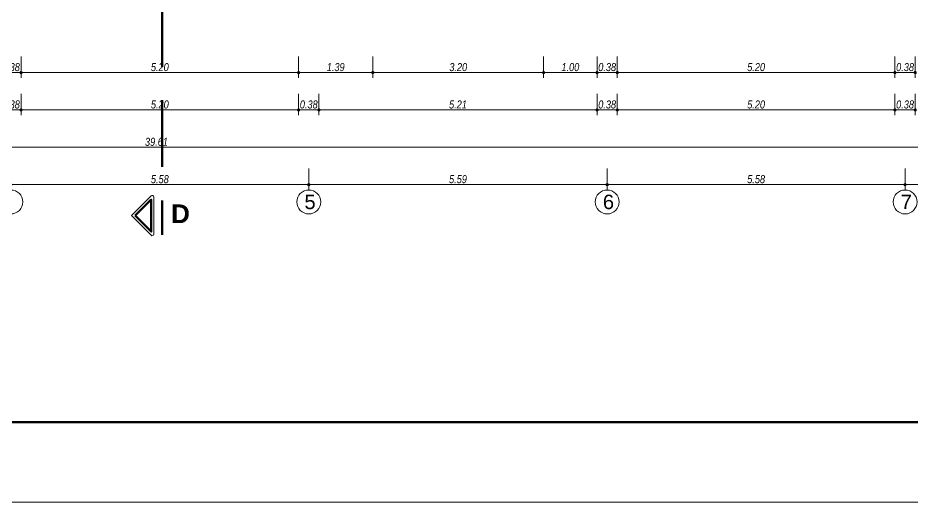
# Model space of a CAD drawing. Header units: inches. Extents: x 140 to 978, y -82 to 38.
# Drawn here: x 785.09 to 801.84, y -22.35 to -13.28 of the extents above; entities that cross this region are included whole.
import ezdxf

# ---------------------------------------------------------------- set-up
doc = ezdxf.new("R2010")
doc.units = ezdxf.units.IN
doc.header["$MEASUREMENT"] = 0
doc.linetypes.add('DASHED', pattern=[0.75, 0.5, -0.25])
doc.layers.get('0').update_dxf_attribs({"lineweight": 0})
for name, color, linetype, lineweight in [('UNSAAC CUBIERTAS', 22, 'Continuous', 0), ('UNSAAC- ROTULO', 7, 'Continuous', 60), ('UNSAAC-CORTE ESTRUCTURA', 7, 'Continuous', 70), ('UNSAAC-COTA', 48, 'Continuous', 0), ('UNSAAC-FACHADA(2DO PLANO)', 7, 'Continuous', 30), ('UNSAAC-LINEA DE CORTE', 7, 'Continuous', 70), ('UNSAAC-TEXTOS', 250, 'Continuous', 0)]:
    doc.layers.add(name, color=color, linetype=linetype, lineweight=lineweight)
doc.styles.add('narrow', font='')
doc.styles.get("Standard").update_dxf_attribs({"font": 'arial.ttf'})
doc.styles.get('narrow').set_extended_font_data('Arial Narrow', italic=True)
doc.dimstyles.new('1EN75', dxfattribs={"dimtxt": 0.15, "dimasz": 0.06, "dimexe": 0.1, "dimexo": 0.15, "dimgap": 0.025, "dimtad": 1, "dimzin": 1, "dimdsep": 46, "dimtxsty": 'narrow', "dimblk": 'DOT', "dimcen": 0.1, "dimclrd": 256, "dimclre": 256, "dimclrt": 256, "dimaunit": 1, "dimadec": 3, "dimazin": 0, "dimtfac": 1, "dimtmove": 2, "dimatfit": 3, "dimldrblk": 'ARCHTICK', "dimfxl": 0.3, "dimfxlon": 1, "dimtolj": 1, "dimtzin": 0, "dimlwd": 0, "dimlwe": 0, "dimarcsym": 0})

# ---------------------------------------------------------------- blocks, each defined once
blk = doc.blocks.new('_Dot')
at = {"color": 0, "linetype": 'ByBlock', "lineweight": -2}
blk.add_line((-0.5, 0), (-1, 0), dxfattribs=at)
at = {"color": 0, "linetype": 'ByBlock', "const_width": 0.5}
blk.add_lwpolyline([(-0.25, 0, 1), (0.25, 0, 1)], format="xyb", close=True, dxfattribs=at)
blk = doc.blocks.new('*D443')
at = {"layer": 'Defpoints', "color": 0, "transparency": 16777216}
for p in [(784.767, -13.301), (785.147, -13.301), (785.147, -14.301)]:
    blk.add_point(p, dxfattribs=at)
at = {"layer": 'UNSAAC-COTA', "lineweight": 0, "transparency": 16777216}
for p, q in [((784.767, -14.001), (784.767, -14.401)), ((785.147, -14.001), (785.147, -14.401)), ((784.827, -14.301), (785.087, -14.301))]:
    blk.add_line(p, q, dxfattribs=at)
at = {"layer": 'UNSAAC-COTA', "lineweight": 0, "transparency": 16777216, "xscale": 0.06, "yscale": 0.06, "zscale": 0.06, "rotation": 180}
blk.add_blockref('_Dot', (784.767, -14.301), dxfattribs=at)
at = {"layer": 'UNSAAC-COTA', "lineweight": 0, "transparency": 16777216, "xscale": 0.06, "yscale": 0.06, "zscale": 0.06}
blk.add_blockref('_Dot', (785.147, -14.301), dxfattribs=at)
at = {"layer": 'UNSAAC-COTA', "transparency": 16777216, "insert": (784.957, -14.199), "char_height": 0.15, "attachment_point": 5, "style": 'narrow'}
blk.add_mtext('\\A1;0.38', dxfattribs=at)
blk = doc.blocks.new('_ArchTick')
at = {"layer": 'UNSAAC-FACHADA(2DO PLANO)', "color": 0, "const_width": 0.15}
blk.add_lwpolyline([(-0.5, -0.5), (0.5, 0.5)], dxfattribs=at)
blk = doc.blocks.new('*D444')
at = {"layer": 'Defpoints', "color": 0, "transparency": 16777216}
for p in [(785.147, -13.301), (790.347, -13.301), (790.347, -14.301)]:
    blk.add_point(p, dxfattribs=at)
at = {"layer": 'UNSAAC-COTA', "lineweight": 0, "transparency": 16777216}
for p, q in [((785.147, -14.001), (785.147, -14.401)), ((790.347, -14.001), (790.347, -14.401)), ((785.207, -14.301), (790.287, -14.301))]:
    blk.add_line(p, q, dxfattribs=at)
at = {"layer": 'UNSAAC-COTA', "lineweight": 0, "transparency": 16777216, "xscale": 0.06, "yscale": 0.06, "zscale": 0.06, "rotation": 180}
blk.add_blockref('_Dot', (785.147, -14.301), dxfattribs=at)
at = {"layer": 'UNSAAC-COTA', "lineweight": 0, "transparency": 16777216, "xscale": 0.06, "yscale": 0.06, "zscale": 0.06}
blk.add_blockref('_Dot', (790.347, -14.301), dxfattribs=at)
at = {"layer": 'UNSAAC-COTA', "transparency": 16777216, "insert": (787.747, -14.199), "char_height": 0.15, "attachment_point": 5, "style": 'narrow'}
blk.add_mtext('\\A1;5.20', dxfattribs=at)
blk = doc.blocks.new('*D445')
at = {"layer": 'Defpoints', "color": 0, "transparency": 16777216}
for p in [(790.347, -13.301), (791.737, -13.301), (791.737, -14.301)]:
    blk.add_point(p, dxfattribs=at)
at = {"layer": 'UNSAAC-COTA', "lineweight": 0, "transparency": 16777216}
for p, q in [((790.347, -14.001), (790.347, -14.401)), ((791.737, -14.001), (791.737, -14.401)), ((790.407, -14.301), (791.677, -14.301))]:
    blk.add_line(p, q, dxfattribs=at)
at = {"layer": 'UNSAAC-COTA', "lineweight": 0, "transparency": 16777216, "xscale": 0.06, "yscale": 0.06, "zscale": 0.06, "rotation": 180}
blk.add_blockref('_Dot', (790.347, -14.301), dxfattribs=at)
at = {"layer": 'UNSAAC-COTA', "lineweight": 0, "transparency": 16777216, "xscale": 0.06, "yscale": 0.06, "zscale": 0.06}
blk.add_blockref('_Dot', (791.737, -14.301), dxfattribs=at)
at = {"layer": 'UNSAAC-COTA', "transparency": 16777216, "insert": (791.042, -14.199), "char_height": 0.15, "attachment_point": 5, "style": 'narrow'}
blk.add_mtext('\\A1;1.39', dxfattribs=at)
blk = doc.blocks.new('*D446')
at = {"layer": 'Defpoints', "color": 0, "transparency": 16777216}
for p in [(791.737, -13.301), (794.937, -13.301), (794.937, -14.301)]:
    blk.add_point(p, dxfattribs=at)
at = {"layer": 'UNSAAC-COTA', "lineweight": 0, "transparency": 16777216}
for p, q in [((791.737, -14.001), (791.737, -14.401)), ((794.937, -14.001), (794.937, -14.401)), ((791.797, -14.301), (794.877, -14.301))]:
    blk.add_line(p, q, dxfattribs=at)
at = {"layer": 'UNSAAC-COTA', "lineweight": 0, "transparency": 16777216, "xscale": 0.06, "yscale": 0.06, "zscale": 0.06, "rotation": 180}
blk.add_blockref('_Dot', (791.737, -14.301), dxfattribs=at)
at = {"layer": 'UNSAAC-COTA', "lineweight": 0, "transparency": 16777216, "xscale": 0.06, "yscale": 0.06, "zscale": 0.06}
blk.add_blockref('_Dot', (794.937, -14.301), dxfattribs=at)
at = {"layer": 'UNSAAC-COTA', "transparency": 16777216, "insert": (793.337, -14.199), "char_height": 0.15, "attachment_point": 5, "style": 'narrow'}
blk.add_mtext('\\A1;3.20', dxfattribs=at)
blk = doc.blocks.new('*D447')
at = {"layer": 'Defpoints', "color": 0, "transparency": 16777216}
for p in [(794.937, -13.301), (795.937, -13.301), (795.937, -14.301)]:
    blk.add_point(p, dxfattribs=at)
at = {"layer": 'UNSAAC-COTA', "lineweight": 0, "transparency": 16777216}
for p, q in [((794.937, -14.001), (794.937, -14.401)), ((795.937, -14.001), (795.937, -14.401)), ((794.997, -14.301), (795.877, -14.301))]:
    blk.add_line(p, q, dxfattribs=at)
at = {"layer": 'UNSAAC-COTA', "lineweight": 0, "transparency": 16777216, "xscale": 0.06, "yscale": 0.06, "zscale": 0.06, "rotation": 180}
blk.add_blockref('_Dot', (794.937, -14.301), dxfattribs=at)
at = {"layer": 'UNSAAC-COTA', "lineweight": 0, "transparency": 16777216, "xscale": 0.06, "yscale": 0.06, "zscale": 0.06}
blk.add_blockref('_Dot', (795.937, -14.301), dxfattribs=at)
at = {"layer": 'UNSAAC-COTA', "transparency": 16777216, "insert": (795.437, -14.199), "char_height": 0.15, "attachment_point": 5, "style": 'narrow'}
blk.add_mtext('\\A1;1.00', dxfattribs=at)
blk = doc.blocks.new('*D448')
at = {"layer": 'Defpoints', "color": 0, "transparency": 16777216}
for p in [(795.937, -13.301), (796.317, -13.301), (796.317, -14.301)]:
    blk.add_point(p, dxfattribs=at)
at = {"layer": 'UNSAAC-COTA', "lineweight": 0, "transparency": 16777216}
for p, q in [((795.937, -14.001), (795.937, -14.401)), ((796.317, -14.001), (796.317, -14.401)), ((795.997, -14.301), (796.257, -14.301))]:
    blk.add_line(p, q, dxfattribs=at)
at = {"layer": 'UNSAAC-COTA', "lineweight": 0, "transparency": 16777216, "xscale": 0.06, "yscale": 0.06, "zscale": 0.06, "rotation": 180}
blk.add_blockref('_Dot', (795.937, -14.301), dxfattribs=at)
at = {"layer": 'UNSAAC-COTA', "lineweight": 0, "transparency": 16777216, "xscale": 0.06, "yscale": 0.06, "zscale": 0.06}
blk.add_blockref('_Dot', (796.317, -14.301), dxfattribs=at)
at = {"layer": 'UNSAAC-COTA', "transparency": 16777216, "insert": (796.127, -14.199), "char_height": 0.15, "attachment_point": 5, "style": 'narrow'}
blk.add_mtext('\\A1;0.38', dxfattribs=at)
blk = doc.blocks.new('*D449')
at = {"layer": 'Defpoints', "color": 0, "transparency": 16777216}
for p in [(796.317, -13.301), (801.517, -13.301), (801.517, -14.301)]:
    blk.add_point(p, dxfattribs=at)
at = {"layer": 'UNSAAC-COTA', "lineweight": 0, "transparency": 16777216}
for p, q in [((796.317, -14.001), (796.317, -14.401)), ((801.517, -14.001), (801.517, -14.401)), ((796.377, -14.301), (801.457, -14.301))]:
    blk.add_line(p, q, dxfattribs=at)
at = {"layer": 'UNSAAC-COTA', "lineweight": 0, "transparency": 16777216, "xscale": 0.06, "yscale": 0.06, "zscale": 0.06, "rotation": 180}
blk.add_blockref('_Dot', (796.317, -14.301), dxfattribs=at)
at = {"layer": 'UNSAAC-COTA', "lineweight": 0, "transparency": 16777216, "xscale": 0.06, "yscale": 0.06, "zscale": 0.06}
blk.add_blockref('_Dot', (801.517, -14.301), dxfattribs=at)
at = {"layer": 'UNSAAC-COTA', "transparency": 16777216, "insert": (798.917, -14.199), "char_height": 0.15, "attachment_point": 5, "style": 'narrow'}
blk.add_mtext('\\A1;5.20', dxfattribs=at)
blk = doc.blocks.new('*D450')
at = {"layer": 'Defpoints', "color": 0, "transparency": 16777216}
for p in [(801.517, -13.301), (801.897, -13.301), (801.897, -14.301)]:
    blk.add_point(p, dxfattribs=at)
at = {"layer": 'UNSAAC-COTA', "lineweight": 0, "transparency": 16777216}
for p, q in [((801.517, -14.001), (801.517, -14.401)), ((801.897, -14.001), (801.897, -14.401)), ((801.577, -14.301), (801.837, -14.301))]:
    blk.add_line(p, q, dxfattribs=at)
at = {"layer": 'UNSAAC-COTA', "lineweight": 0, "transparency": 16777216, "xscale": 0.06, "yscale": 0.06, "zscale": 0.06, "rotation": 180}
blk.add_blockref('_Dot', (801.517, -14.301), dxfattribs=at)
at = {"layer": 'UNSAAC-COTA', "lineweight": 0, "transparency": 16777216, "xscale": 0.06, "yscale": 0.06, "zscale": 0.06}
blk.add_blockref('_Dot', (801.897, -14.301), dxfattribs=at)
at = {"layer": 'UNSAAC-COTA', "transparency": 16777216, "insert": (801.707, -14.199), "char_height": 0.15, "attachment_point": 5, "style": 'narrow'}
blk.add_mtext('\\A1;0.38', dxfattribs=at)
blk = doc.blocks.new('*D466')
at = {"layer": 'Defpoints', "color": 0, "transparency": 16777216}
for p in [(784.767, -13.301), (785.147, -13.301), (785.147, -15.001)]:
    blk.add_point(p, dxfattribs=at)
at = {"layer": 'UNSAAC-COTA', "lineweight": 0, "transparency": 16777216}
for p, q in [((784.767, -14.701), (784.767, -15.101)), ((785.147, -14.701), (785.147, -15.101)), ((784.827, -15.001), (785.087, -15.001))]:
    blk.add_line(p, q, dxfattribs=at)
at = {"layer": 'UNSAAC-COTA', "lineweight": 0, "transparency": 16777216, "xscale": 0.06, "yscale": 0.06, "zscale": 0.06, "rotation": 180}
blk.add_blockref('_Dot', (784.767, -15.001), dxfattribs=at)
at = {"layer": 'UNSAAC-COTA', "lineweight": 0, "transparency": 16777216, "xscale": 0.06, "yscale": 0.06, "zscale": 0.06}
blk.add_blockref('_Dot', (785.147, -15.001), dxfattribs=at)
at = {"layer": 'UNSAAC-COTA', "transparency": 16777216, "insert": (784.957, -14.899), "char_height": 0.15, "attachment_point": 5, "style": 'narrow'}
blk.add_mtext('\\A1;0.38', dxfattribs=at)
blk = doc.blocks.new('*D467')
at = {"layer": 'Defpoints', "color": 0, "transparency": 16777216}
for p in [(785.147, -13.301), (790.347, -13.301), (790.347, -15.001)]:
    blk.add_point(p, dxfattribs=at)
at = {"layer": 'UNSAAC-COTA', "lineweight": 0, "transparency": 16777216}
for p, q in [((785.147, -14.701), (785.147, -15.101)), ((790.347, -14.701), (790.347, -15.101)), ((785.207, -15.001), (790.287, -15.001))]:
    blk.add_line(p, q, dxfattribs=at)
at = {"layer": 'UNSAAC-COTA', "lineweight": 0, "transparency": 16777216, "xscale": 0.06, "yscale": 0.06, "zscale": 0.06, "rotation": 180}
blk.add_blockref('_Dot', (785.147, -15.001), dxfattribs=at)
at = {"layer": 'UNSAAC-COTA', "lineweight": 0, "transparency": 16777216, "xscale": 0.06, "yscale": 0.06, "zscale": 0.06}
blk.add_blockref('_Dot', (790.347, -15.001), dxfattribs=at)
at = {"layer": 'UNSAAC-COTA', "transparency": 16777216, "insert": (787.747, -14.899), "char_height": 0.15, "attachment_point": 5, "style": 'narrow'}
blk.add_mtext('\\A1;5.20', dxfattribs=at)
blk = doc.blocks.new('*D468')
at = {"layer": 'Defpoints', "color": 0, "transparency": 16777216}
for p in [(790.347, -13.301), (790.727, -13.301), (790.727, -15.001)]:
    blk.add_point(p, dxfattribs=at)
at = {"layer": 'UNSAAC-COTA', "lineweight": 0, "transparency": 16777216}
for p, q in [((790.347, -14.701), (790.347, -15.101)), ((790.727, -14.701), (790.727, -15.101)), ((790.407, -15.001), (790.667, -15.001))]:
    blk.add_line(p, q, dxfattribs=at)
at = {"layer": 'UNSAAC-COTA', "lineweight": 0, "transparency": 16777216, "xscale": 0.06, "yscale": 0.06, "zscale": 0.06, "rotation": 180}
blk.add_blockref('_Dot', (790.347, -15.001), dxfattribs=at)
at = {"layer": 'UNSAAC-COTA', "lineweight": 0, "transparency": 16777216, "xscale": 0.06, "yscale": 0.06, "zscale": 0.06}
blk.add_blockref('_Dot', (790.727, -15.001), dxfattribs=at)
at = {"layer": 'UNSAAC-COTA', "transparency": 16777216, "insert": (790.537, -14.899), "char_height": 0.15, "attachment_point": 5, "style": 'narrow'}
blk.add_mtext('\\A1;0.38', dxfattribs=at)
blk = doc.blocks.new('*D469')
at = {"layer": 'Defpoints', "color": 0, "transparency": 16777216}
for p in [(790.727, -13.301), (795.937, -13.301), (795.937, -15.001)]:
    blk.add_point(p, dxfattribs=at)
at = {"layer": 'UNSAAC-COTA', "lineweight": 0, "transparency": 16777216}
for p, q in [((790.727, -14.701), (790.727, -15.101)), ((795.937, -14.701), (795.937, -15.101)), ((790.787, -15.001), (795.877, -15.001))]:
    blk.add_line(p, q, dxfattribs=at)
at = {"layer": 'UNSAAC-COTA', "lineweight": 0, "transparency": 16777216, "xscale": 0.06, "yscale": 0.06, "zscale": 0.06, "rotation": 180}
blk.add_blockref('_Dot', (790.727, -15.001), dxfattribs=at)
at = {"layer": 'UNSAAC-COTA', "lineweight": 0, "transparency": 16777216, "xscale": 0.06, "yscale": 0.06, "zscale": 0.06}
blk.add_blockref('_Dot', (795.937, -15.001), dxfattribs=at)
at = {"layer": 'UNSAAC-COTA', "transparency": 16777216, "insert": (793.332, -14.899), "char_height": 0.15, "attachment_point": 5, "style": 'narrow'}
blk.add_mtext('\\A1;5.21', dxfattribs=at)
blk = doc.blocks.new('*D470')
at = {"layer": 'Defpoints', "color": 0, "transparency": 16777216}
for p in [(795.937, -13.301), (796.317, -13.301), (796.317, -15.001)]:
    blk.add_point(p, dxfattribs=at)
at = {"layer": 'UNSAAC-COTA', "lineweight": 0, "transparency": 16777216}
for p, q in [((795.937, -14.701), (795.937, -15.101)), ((796.317, -14.701), (796.317, -15.101)), ((795.997, -15.001), (796.257, -15.001))]:
    blk.add_line(p, q, dxfattribs=at)
at = {"layer": 'UNSAAC-COTA', "lineweight": 0, "transparency": 16777216, "xscale": 0.06, "yscale": 0.06, "zscale": 0.06, "rotation": 180}
blk.add_blockref('_Dot', (795.937, -15.001), dxfattribs=at)
at = {"layer": 'UNSAAC-COTA', "lineweight": 0, "transparency": 16777216, "xscale": 0.06, "yscale": 0.06, "zscale": 0.06}
blk.add_blockref('_Dot', (796.317, -15.001), dxfattribs=at)
at = {"layer": 'UNSAAC-COTA', "transparency": 16777216, "insert": (796.127, -14.899), "char_height": 0.15, "attachment_point": 5, "style": 'narrow'}
blk.add_mtext('\\A1;0.38', dxfattribs=at)
blk = doc.blocks.new('*D471')
at = {"layer": 'Defpoints', "color": 0, "transparency": 16777216}
for p in [(796.317, -13.301), (801.517, -13.301), (801.517, -15.001)]:
    blk.add_point(p, dxfattribs=at)
at = {"layer": 'UNSAAC-COTA', "lineweight": 0, "transparency": 16777216}
for p, q in [((796.317, -14.701), (796.317, -15.101)), ((801.517, -14.701), (801.517, -15.101)), ((796.377, -15.001), (801.457, -15.001))]:
    blk.add_line(p, q, dxfattribs=at)
at = {"layer": 'UNSAAC-COTA', "lineweight": 0, "transparency": 16777216, "xscale": 0.06, "yscale": 0.06, "zscale": 0.06, "rotation": 180}
blk.add_blockref('_Dot', (796.317, -15.001), dxfattribs=at)
at = {"layer": 'UNSAAC-COTA', "lineweight": 0, "transparency": 16777216, "xscale": 0.06, "yscale": 0.06, "zscale": 0.06}
blk.add_blockref('_Dot', (801.517, -15.001), dxfattribs=at)
at = {"layer": 'UNSAAC-COTA', "transparency": 16777216, "insert": (798.917, -14.899), "char_height": 0.15, "attachment_point": 5, "style": 'narrow'}
blk.add_mtext('\\A1;5.20', dxfattribs=at)
blk = doc.blocks.new('*D472')
at = {"layer": 'Defpoints', "color": 0, "transparency": 16777216}
for p in [(801.517, -13.301), (801.897, -13.301), (801.897, -15.001)]:
    blk.add_point(p, dxfattribs=at)
at = {"layer": 'UNSAAC-COTA', "lineweight": 0, "transparency": 16777216}
for p, q in [((801.517, -14.701), (801.517, -15.101)), ((801.897, -14.701), (801.897, -15.101)), ((801.577, -15.001), (801.837, -15.001))]:
    blk.add_line(p, q, dxfattribs=at)
at = {"layer": 'UNSAAC-COTA', "lineweight": 0, "transparency": 16777216, "xscale": 0.06, "yscale": 0.06, "zscale": 0.06, "rotation": 180}
blk.add_blockref('_Dot', (801.517, -15.001), dxfattribs=at)
at = {"layer": 'UNSAAC-COTA', "lineweight": 0, "transparency": 16777216, "xscale": 0.06, "yscale": 0.06, "zscale": 0.06}
blk.add_blockref('_Dot', (801.897, -15.001), dxfattribs=at)
at = {"layer": 'UNSAAC-COTA', "transparency": 16777216, "insert": (801.707, -14.899), "char_height": 0.15, "attachment_point": 5, "style": 'narrow'}
blk.add_mtext('\\A1;0.38', dxfattribs=at)
blk = doc.blocks.new('*D475')
at = {"layer": 'Defpoints', "color": 0, "transparency": 16777216}
for p in [(767.882, -3.534), (807.487, -13.301), (807.487, -15.701)]:
    blk.add_point(p, dxfattribs=at)
at = {"layer": 'UNSAAC-COTA', "lineweight": 0, "transparency": 16777216}
for p, q in [((767.882, -15.401), (767.882, -15.801)), ((807.487, -15.401), (807.487, -15.801)), ((767.942, -15.701), (807.427, -15.701))]:
    blk.add_line(p, q, dxfattribs=at)
at = {"layer": 'UNSAAC-COTA', "lineweight": 0, "transparency": 16777216, "xscale": 0.06, "yscale": 0.06, "zscale": 0.06, "rotation": 180}
blk.add_blockref('_Dot', (767.882, -15.701), dxfattribs=at)
at = {"layer": 'UNSAAC-COTA', "lineweight": 0, "transparency": 16777216, "xscale": 0.06, "yscale": 0.06, "zscale": 0.06}
blk.add_blockref('_Dot', (807.487, -15.701), dxfattribs=at)
at = {"layer": 'UNSAAC-COTA', "transparency": 16777216, "insert": (787.684, -15.599), "char_height": 0.15, "attachment_point": 5, "style": 'narrow'}
blk.add_mtext('\\A1;39.61', dxfattribs=at)
blk = doc.blocks.new('*D479')
at = {"layer": 'Defpoints', "color": 0, "transparency": 16777216}
for p in [(784.957, -13.491), (790.537, -13.491), (790.537, -16.401)]:
    blk.add_point(p, dxfattribs=at)
at = {"layer": 'UNSAAC-COTA', "lineweight": 0, "transparency": 16777216}
for p, q in [((784.957, -16.101), (784.957, -16.501)), ((790.537, -16.101), (790.537, -16.501)), ((785.017, -16.401), (790.477, -16.401))]:
    blk.add_line(p, q, dxfattribs=at)
at = {"layer": 'UNSAAC-COTA', "lineweight": 0, "transparency": 16777216, "xscale": 0.06, "yscale": 0.06, "zscale": 0.06, "rotation": 180}
blk.add_blockref('_Dot', (784.957, -16.401), dxfattribs=at)
at = {"layer": 'UNSAAC-COTA', "lineweight": 0, "transparency": 16777216, "xscale": 0.06, "yscale": 0.06, "zscale": 0.06}
blk.add_blockref('_Dot', (790.537, -16.401), dxfattribs=at)
at = {"layer": 'UNSAAC-COTA', "transparency": 16777216, "insert": (787.747, -16.299), "char_height": 0.15, "attachment_point": 5, "style": 'narrow'}
blk.add_mtext('\\A1;5.58', dxfattribs=at)
blk = doc.blocks.new('*D480')
at = {"layer": 'Defpoints', "color": 0, "transparency": 16777216}
for p in [(790.537, -13.491), (796.127, -13.491), (796.127, -16.401)]:
    blk.add_point(p, dxfattribs=at)
at = {"layer": 'UNSAAC-COTA', "lineweight": 0, "transparency": 16777216}
for p, q in [((790.537, -16.101), (790.537, -16.501)), ((796.127, -16.101), (796.127, -16.501)), ((790.597, -16.401), (796.067, -16.401))]:
    blk.add_line(p, q, dxfattribs=at)
at = {"layer": 'UNSAAC-COTA', "lineweight": 0, "transparency": 16777216, "xscale": 0.06, "yscale": 0.06, "zscale": 0.06, "rotation": 180}
blk.add_blockref('_Dot', (790.537, -16.401), dxfattribs=at)
at = {"layer": 'UNSAAC-COTA', "lineweight": 0, "transparency": 16777216, "xscale": 0.06, "yscale": 0.06, "zscale": 0.06}
blk.add_blockref('_Dot', (796.127, -16.401), dxfattribs=at)
at = {"layer": 'UNSAAC-COTA', "transparency": 16777216, "insert": (793.332, -16.299), "char_height": 0.15, "attachment_point": 5, "style": 'narrow'}
blk.add_mtext('\\A1;5.59', dxfattribs=at)
blk = doc.blocks.new('*D481')
at = {"layer": 'Defpoints', "color": 0, "transparency": 16777216}
for p in [(796.127, -13.491), (801.707, -13.491), (801.707, -16.401)]:
    blk.add_point(p, dxfattribs=at)
at = {"layer": 'UNSAAC-COTA', "lineweight": 0, "transparency": 16777216}
for p, q in [((796.127, -16.101), (796.127, -16.501)), ((801.707, -16.101), (801.707, -16.501)), ((796.187, -16.401), (801.647, -16.401))]:
    blk.add_line(p, q, dxfattribs=at)
at = {"layer": 'UNSAAC-COTA', "lineweight": 0, "transparency": 16777216, "xscale": 0.06, "yscale": 0.06, "zscale": 0.06, "rotation": 180}
blk.add_blockref('_Dot', (796.127, -16.401), dxfattribs=at)
at = {"layer": 'UNSAAC-COTA', "lineweight": 0, "transparency": 16777216, "xscale": 0.06, "yscale": 0.06, "zscale": 0.06}
blk.add_blockref('_Dot', (801.707, -16.401), dxfattribs=at)
at = {"layer": 'UNSAAC-COTA', "transparency": 16777216, "insert": (798.917, -16.299), "char_height": 0.15, "attachment_point": 5, "style": 'narrow'}
blk.add_mtext('\\A1;5.58', dxfattribs=at)
blk = doc.blocks.new('*D482')
at = {"layer": 'Defpoints', "color": 0, "transparency": 16777216}
for p in [(801.707, -13.491), (807.297, -13.491), (807.297, -16.401)]:
    blk.add_point(p, dxfattribs=at)
at = {"layer": 'UNSAAC-COTA', "lineweight": 0, "transparency": 16777216}
for p, q in [((801.707, -16.101), (801.707, -16.501)), ((807.297, -16.101), (807.297, -16.501)), ((801.767, -16.401), (807.237, -16.401))]:
    blk.add_line(p, q, dxfattribs=at)
at = {"layer": 'UNSAAC-COTA', "lineweight": 0, "transparency": 16777216, "xscale": 0.06, "yscale": 0.06, "zscale": 0.06, "rotation": 180}
blk.add_blockref('_Dot', (801.707, -16.401), dxfattribs=at)
at = {"layer": 'UNSAAC-COTA', "lineweight": 0, "transparency": 16777216, "xscale": 0.06, "yscale": 0.06, "zscale": 0.06}
blk.add_blockref('_Dot', (807.297, -16.401), dxfattribs=at)
at = {"layer": 'UNSAAC-COTA', "transparency": 16777216, "insert": (804.502, -16.299), "char_height": 0.15, "attachment_point": 5, "style": 'narrow'}
blk.add_mtext('\\A1;5.59', dxfattribs=at)

msp = doc.modelspace()

# ---------------------------------------------------------------- linework, layer by layer
at = {"layer": 'UNSAAC CUBIERTAS', "ltscale": 1.75}
msp.add_lwpolyline([(787.584, -16.611), (787.215, -16.98), (787.584, -17.35, 0.668179), (787.636, -17.328), (787.636, -16.632, 0.668179)], format="xyb", close=True, dxfattribs=at)
at = {"layer": 'UNSAAC- ROTULO', "color": 5, "lineweight": 0, "flags": 128}
msp.add_lwpolyline([(748.395, 31.651), (824.895, 31.651), (824.895, -22.349), (748.395, -22.349)], close=True, dxfattribs=at)
at = {"layer": 'UNSAAC- ROTULO'}
msp.add_lwpolyline([(749.895, 30.151), (823.395, 30.151), (823.395, -20.849), (749.895, -20.849)], close=True, dxfattribs=at)
at = {"layer": 'UNSAAC-CORTE ESTRUCTURA', "ltscale": 2.5}
msp.add_lwpolyline([(787.286, -16.98), (787.586, -17.28), (787.586, -16.68)], close=True, dxfattribs=at)
at = {"layer": 'UNSAAC-LINEA DE CORTE', "linetype": 'DASHED', "ltscale": 2.5}
msp.add_line((787.791, 28.305), (787.791, -17.342), dxfattribs=at)
at = {"layer": 'UNSAAC-TEXTOS'}
for centre in [(784.957, -16.725), (790.537, -16.725), (796.127, -16.725), (801.707, -16.725)]:
    msp.add_circle(centre, 0.224, dxfattribs=at)

# ---------------------------------------------------------------- texts
at = {"layer": 'UNSAAC-CORTE ESTRUCTURA', "insert": (788.31, -16.771), "char_height": 0.35, "width": 0.398, "attachment_point": 3, "rotation": 360}
msp.add_mtext('{\\fSwis721 Ex BT|b1|i0|c0|p34;D}', dxfattribs=at)
at = {"layer": 'UNSAAC-TEXTOS', "char_height": 0.27, "width": 0.42503, "attachment_point": 1}
for s, insert in [('5', (790.456, -16.589)), ('6', (796.046, -16.589)), ('7', (801.626, -16.589))]:
    msp.add_mtext(s, dxfattribs=dict(at, insert=insert))

# ---------------------------------------------------------------- dimensions: what is measured, and where the dimension line sits
at = {"layer": 'UNSAAC-COTA'}
for base, p1, p2, picture, middle in [((807.4869, -15.70083), (767.88187, -3.53449), (807.4869, -13.30083), '*D475', (787.68438, -15.59924)), ((785.147, -14.301), (784.767, -13.301), (785.147, -13.301), '*D443', (784.957, -14.199)), ((785.147, -15.001), (784.767, -13.301), (785.147, -13.301), '*D466', (784.957, -14.899)), ((790.347, -14.301), (785.147, -13.301), (790.347, -13.301), '*D444', (787.747, -14.199)), ((790.347, -15.001), (785.147, -13.301), (790.347, -13.301), '*D467', (787.747, -14.899)), ((791.737, -14.301), (790.347, -13.301), (791.737, -13.301), '*D445', (791.042, -14.199)), ((790.727, -15.001), (790.347, -13.301), (790.727, -13.301), '*D468', (790.537, -14.899)), ((795.937, -15.001), (790.727, -13.301), (795.937, -13.301), '*D469', (793.332, -14.899)), ((794.937, -14.301), (791.737, -13.301), (794.937, -13.301), '*D446', (793.337, -14.199)), ((795.937, -14.301), (794.937, -13.301), (795.937, -13.301), '*D447', (795.437, -14.199)), ((796.317, -14.301), (795.937, -13.301), (796.317, -13.301), '*D448', (796.127, -14.199)), ((796.317, -15.001), (795.937, -13.301), (796.317, -13.301), '*D470', (796.127, -14.899)), ((801.517, -14.301), (796.317, -13.301), (801.517, -13.301), '*D449', (798.917, -14.199)), ((801.517, -15.001), (796.317, -13.301), (801.517, -13.301), '*D471', (798.917, -14.899)), ((801.897, -14.301), (801.517, -13.301), (801.897, -13.301), '*D450', (801.707, -14.199)), ((801.897, -15.001), (801.517, -13.301), (801.897, -13.301), '*D472', (801.707, -14.899)), ((790.537, -16.401), (784.957, -13.491), (790.537, -13.491), '*D479', (787.747, -16.299)), ((796.127, -16.401), (790.537, -13.491), (796.127, -13.491), '*D480', (793.332, -16.299)), ((801.707, -16.401), (796.127, -13.491), (801.707, -13.491), '*D481', (798.917, -16.299)), ((807.297, -16.401), (801.707, -13.491), (807.297, -13.491), '*D482', (804.502, -16.299))]:
    dim = msp.add_linear_dim(base=base, p1=p1, p2=p2, dimstyle='1EN75', dxfattribs=at)
    dim.commit()
    dim.dimension.update_dxf_attribs({"geometry": picture, "text_midpoint": middle})

doc.saveas('drawing.dxf')
